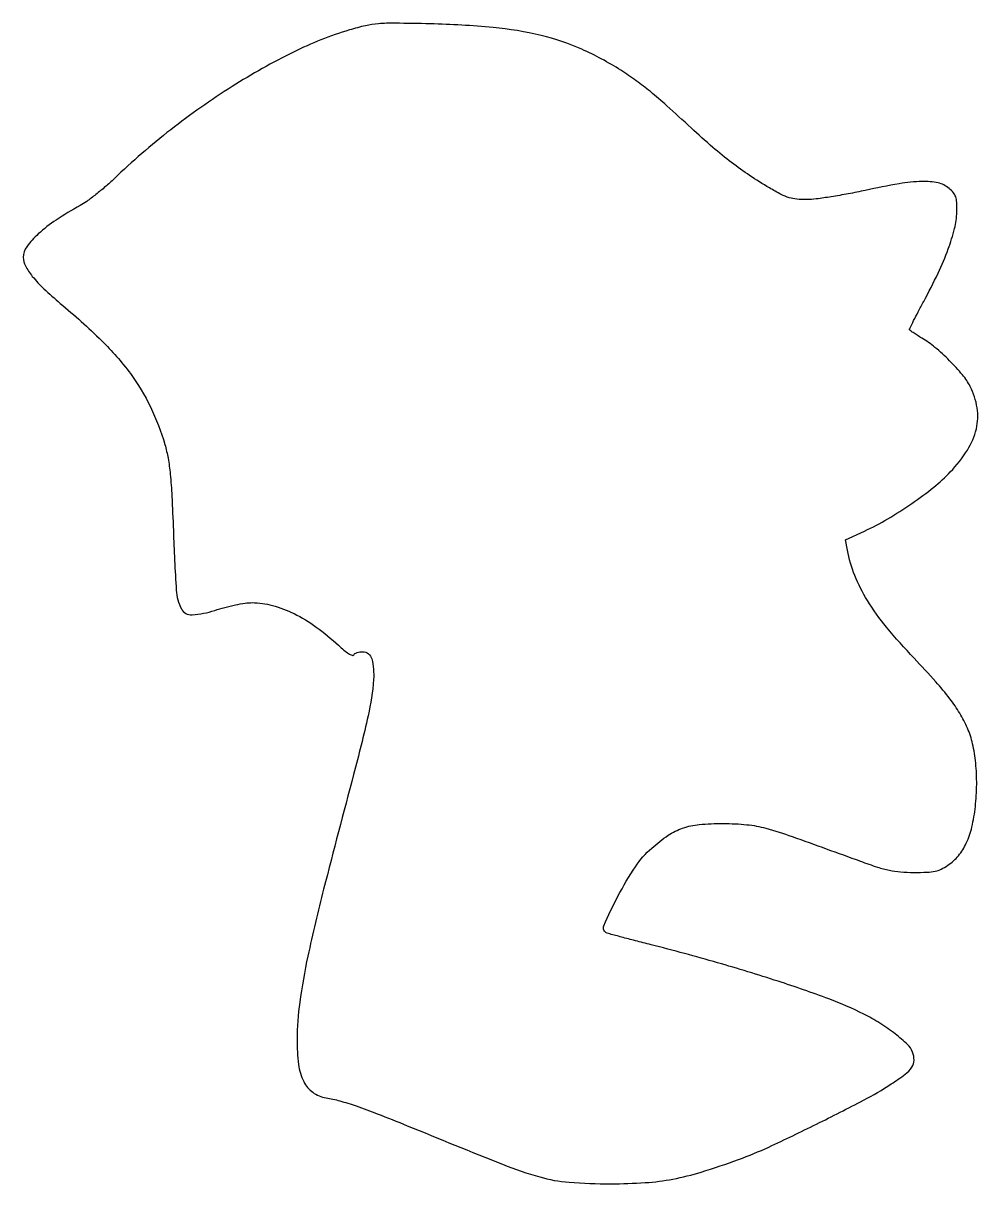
# Model space of a CAD drawing. Extents: x 0 to 331, y 1 to 403.
import ezdxf

# ---------------------------------------------------------------- set-up
doc = ezdxf.new("R2010")
doc.units = 0

msp = doc.modelspace()

# ---------------------------------------------------------------- linework, layer by layer
msp.add_lwpolyline([(113, 400.467197, 0.041249), (93.574548, 392.783001, 0.026181), (72.341436, 380.864583, 0.02488), (51.075875, 365.887834, 0.025207), (31.5, 348.934039, -0.012802), (28.467367, 346.173067, -0.011011), (25.143699, 343.424791, -0.011149), (22.016042, 341.063874, -0.031139), (19.691315, 339.599759, 0.020954), (11.406381, 334.614482, 0.038748), (5.209039, 329.79428, 0.0491), (1.217066, 325.370821, 0.160366), (0, 321.673754, 0.124433), (0.7494, 318.709126, 0.045822), (3.156276, 315.08913, 0.034161), (7.117464, 310.808359, 0.015337), (12.854997, 305.723265, -0.019859), (27.13322, 292.836317, -0.039871), (37.107103, 281.39902, -0.046941), (44.07532, 269.869733, -0.042184), (49.066273, 256.828631, -0.027033), (50.175177, 252.030923, -0.018757), (50.92759, 246.515408, -0.012117), (51.487191, 238.950249, -0.003318), (52.000981, 227, 0.005999), (53.000564, 206.333575, 0.104717), (54.778609, 199.883968, 0.299929), (58.520974, 197.788979, 0.061672), (66.322058, 199.334905, -0.015293), (69.803265, 200.367066, -0.013367), (73.500381, 201.236318, -0.013558), (76.884351, 201.841882, -0.038407), (79.274983, 202.017153, -0.066303), (86.345876, 201.049505, -0.04774), (93.799322, 198.211422, -0.042193), (101.462341, 193.580746, -0.030618), (109.159011, 187.239783, 0.015825), (111.083248, 185.556556, 0.033026), (112.701913, 184.3985, 0.041895), (113.929659, 183.772924, 0.366368), (114.468028, 183.948268, -0.127211), (114.889766, 184.352461, -0.046421), (115.651404, 184.691054, -0.042302), (116.592276, 184.922289, -0.039129), (117.583768, 185, -0.344377), (120.735225, 182.537365, -0.079579), (121.349583, 175.356476, -0.03759), (119.472552, 162.819903, -0.009152), (114.455385, 142.5, 0.002253), (104.065301, 102.782154, 0.010247), (98.595862, 79.513298, 0.017548), (95.766202, 63.534925, 0.034271), (94.840347, 50.638476, 0.031776), (95.365255, 41.955134, 0.084805), (97.151741, 36.035804, 0.122678), (100.306631, 32.338875, 0.11425), (104.909931, 30.432156, -0.026657), (109.651309, 29.37945, -0.014848), (115.303141, 27.621994, -0.010577), (122.656187, 24.91856, -0.003812), (133, 20.773928, 0.002072), (166.069893, 7.389535, 0.025583), (178.923166, 2.997324, 0.050658), (189.088961, 1.180061, 0.019259), (203.5, 0.644445, 0.01611), (215.472243, 1.046636, 0.03051), (225.04333, 2.266783, 0.028214), (234.871093, 4.715717, 0.011787), (247.817872, 9.066541, 0.022248), (258.272076, 13.39143, 0.00569), (274.779883, 21.327549, 0.005646), (291.082757, 29.62528, 0.023029), (300.682456, 35.225961, 0.01852), (305.472696, 38.582708, 0.083595), (307.807097, 41.059902, 0.1424), (308.564889, 43.458316, 0.096915), (308.077458, 46.296269, 0.11401), (306.32583, 48.910336, 0.023055), (302.049563, 52.565849, 0.0241), (296.745078, 56.297016, 0.025202), (291.182754, 59.440702, 0.02716), (279.061024, 64.705134, 0.010045), (261.472768, 70.834345, 0.009201), (240.518819, 77.243523, 0.007144), (217.5, 83.469289, -0.000801), (212.045127, 84.870633, -0.001171), (207.245901, 86.123746, -0.000561), (203.166245, 87.204085, -0.020967), (202.252005, 87.488818, -0.434116), (201.129525, 90.086943, -0.017921), (206.015446, 100.27541, -0.025691), (212.074062, 110.513053, -0.065913), (217.720707, 116.985359, -0.03159), (223.4212, 121.397022, -0.066361), (228.42337, 123.893689, -0.060501), (234.197818, 125.121795, -0.022536), (242.5, 125.484314, -0.023807), (250.678058, 125.083015, -0.042935), (257.272179, 123.866362, -0.019066), (266.357329, 120.992161, -0.001528), (290, 112.426621, 0.009137), (295.906126, 110.388012, 0.026988), (300.053206, 109.284236, 0.032149), (303.878523, 108.737794, 0.01807), (308.569365, 108.543114, 0.0102), (313.142625, 108.611979, 0.042798), (315.8691, 108.943504, 0.061045), (317.997137, 109.668806, 0.037349), (320.294934, 111, 0.070555), (323.942299, 114.334559, 0.062961), (326.685921, 118.67649, 0.052658), (328.614471, 124.260147, 0.029534), (329.818378, 131.346019, 0.024901), (330.274661, 139.011464, 0.027426), (329.938896, 146.438912, 0.029587), (328.865579, 153.125012, 0.049576), (327.090717, 158.527825, 0.031727), (324.41595, 163.666763, 0.02716), (320.982006, 168.71161, 0.019679), (316.07943, 174.635968, 0.006908), (308.595067, 182.759469, -0.017205), (299.066524, 193.538919, -0.034151), (292.432378, 202.808155, -0.041991), (288.059222, 211.438946, -0.049944), (285.490714, 220.197807), (284.827893, 223.730948), (291.470889, 226.839582, 0.023533), (299.473044, 231.053954, 0.01802), (307.810327, 236.372479, 0.018372), (315.418144, 242.044089, 0.033131), (321.139858, 247.306343, 0.0487), (327.070494, 254.890681, 0.084617), (330.156065, 262.240144, 0.095948), (330.428513, 269.531598, 0.079613), (328.034609, 276.932162, 0.056449), (325.375423, 280.951167, 0.022094), (320.876871, 285.863245, 0.02229), (315.814384, 290.490944, 0.041498), (311.270375, 293.687437, -0.008202), (309.633739, 294.682989, -0.012614), (308.254423, 295.602775, -0.007026), (307.142567, 296.409031, -0.236608), (307, 296.693437, -0.117296), (307.087125, 297.059717, -0.000947), (308.443658, 299.737237, -0.003353), (310.03081, 302.804234, -0.002143), (311.914579, 306.348415, 0.012469), (316.894396, 316.203381, 0.022207), (320.420626, 324.577673, 0.027086), (322.600551, 331.625334, 0.055948), (323.370154, 337.332558, 0.014164), (323.34956, 340.726808, 0.069927), (323.019233, 342.60582, 0.096463), (322.234176, 344.022657, 0.040346), (320.694236, 345.582558, 0.126752), (316.906054, 347.454831, 0.057806), (311.368705, 347.962278, 0.036662), (303.431481, 347.186819, 0.01143), (291.677705, 344.883161, -0.007509), (285.808938, 343.685063, -0.00748), (279.899261, 342.662085, -0.007361), (274.711199, 341.92186, -0.028953), (271.489993, 341.698888, -0.023696), (267.937091, 341.827428, -0.054461), (265.313983, 342.338331, -0.045244), (262.583355, 343.465888, -0.01226), (258.489993, 345.737026, -0.014145), (251.627927, 350.033027, -0.016537), (245.376913, 354.502418, -0.014831), (238.907902, 359.7706, -0.008272), (231.334379, 366.54345, 0.00344), (222.921082, 374.214898, 0.01136), (217.229808, 379.103848, 0.015598), (212.373057, 382.840609, 0.013053), (207, 386.504716, 0.039612), (193.487422, 393.768091, 0.043798), (179.438275, 398.525314, 0.036567), (162.772305, 401.315035, 0.017293), (141, 402.582924, 0.002845), (128.761285, 402.801966, 0.021909), (123.029787, 402.620752, 0.037211), (118.5994, 401.952043, 0.017512)], format="xyb", close=True)

doc.saveas('drawing.dxf')
